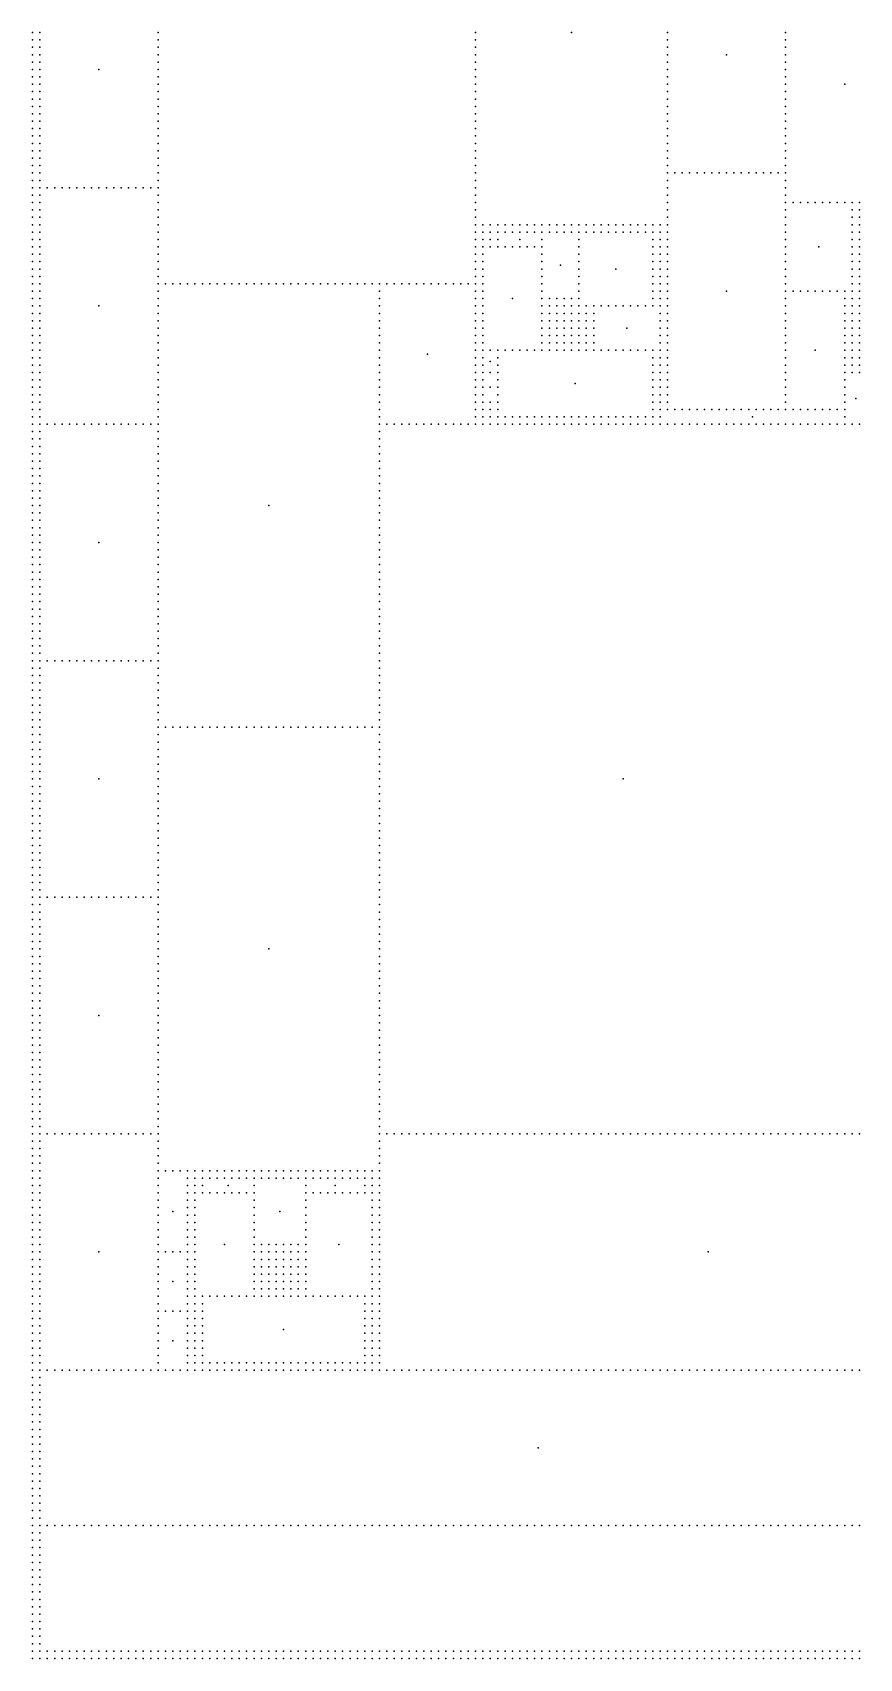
# Model space of a CAD drawing. Header units: metres. Extents: x -50 to 50, y -49 to 49.
# Drawn here: x -50 to -25.11, y -48.95 to 0 of the extents above; entities that cross this region are included whole.
import ezdxf

# ---------------------------------------------------------------- set-up
doc = ezdxf.new("R2010")
doc.units = ezdxf.units.M

msp = doc.modelspace()

# ---------------------------------------------------------------- linework, layer by layer
for p in [(-50, 0), (-49.778, 0), (-46.222, 0), (-36.667, 0), (-33.778, 0), (-30.889, 0), (-27.333, 0), (-50, -0.222), (-50, -0.445), (-49.778, -0.222), (-49.778, -0.445), (-46.222, -0.222), (-46.222, -0.445), (-36.667, -0.222), (-36.667, -0.445), (-30.889, -0.222), (-30.889, -0.445), (-27.333, -0.222), (-27.333, -0.445), (-50, -0.667), (-50, -0.89), (-49.778, -0.667), (-49.778, -0.89), (-46.222, -0.667), (-46.222, -0.89), (-36.667, -0.667), (-36.667, -0.89), (-30.889, -0.667), (-30.889, -0.89), (-29.111, -0.667), (-27.333, -0.667), (-27.333, -0.89), (-50, -1.112), (-50, -1.335), (-49.778, -1.112), (-49.778, -1.335), (-48, -1.112), (-46.222, -1.112), (-46.222, -1.335), (-36.667, -1.112), (-36.667, -1.335), (-30.889, -1.112), (-30.889, -1.335), (-27.333, -1.112), (-27.333, -1.335), (-50, -1.557), (-50, -1.78), (-49.778, -1.557), (-49.778, -1.78), (-46.222, -1.557), (-46.222, -1.78), (-36.667, -1.557), (-36.667, -1.78), (-30.889, -1.557), (-30.889, -1.78), (-27.333, -1.557), (-27.333, -1.78), (-25.556, -1.557), (-50, -2.002), (-50, -2.225), (-49.778, -2.002), (-49.778, -2.225), (-46.222, -2.002), (-46.222, -2.225), (-36.667, -2.002), (-36.667, -2.225), (-30.889, -2.002), (-30.889, -2.225), (-27.333, -2.002), (-27.333, -2.225), (-50, -2.447), (-50, -2.67), (-50, -2.892), (-49.778, -2.447), (-49.778, -2.67), (-49.778, -2.892), (-46.222, -2.447), (-46.222, -2.67), (-46.222, -2.892), (-36.667, -2.447), (-36.667, -2.67), (-36.667, -2.892), (-30.889, -2.447), (-30.889, -2.67), (-30.889, -2.892), (-27.333, -2.447), (-27.333, -2.67), (-27.333, -2.892), (-50, -3.115), (-50, -3.337), (-49.778, -3.115), (-49.778, -3.337), (-46.222, -3.115), (-46.222, -3.337), (-36.667, -3.115), (-36.667, -3.337), (-30.889, -3.115), (-30.889, -3.337), (-27.333, -3.115), (-27.333, -3.337), (-50, -3.56), (-50, -3.782), (-49.778, -3.56), (-49.778, -3.782), (-46.222, -3.56), (-46.222, -3.782), (-36.667, -3.56), (-36.667, -3.782), (-30.889, -3.56), (-30.889, -3.782), (-27.333, -3.56), (-27.333, -3.782), (-50, -4.005), (-50, -4.227), (-49.778, -4.005), (-49.778, -4.227), (-46.222, -4.005), (-46.222, -4.227), (-36.667, -4.005), (-36.667, -4.227), (-30.889, -4.005), (-30.889, -4.227), (-30.667, -4.227), (-30.444, -4.227), (-30.222, -4.227), (-30, -4.227), (-29.778, -4.227), (-29.556, -4.227), (-29.333, -4.227), (-29.111, -4.227), (-28.889, -4.227), (-28.667, -4.227), (-28.444, -4.227), (-28.222, -4.227), (-28, -4.227), (-27.778, -4.227), (-27.556, -4.227), (-27.333, -4.005), (-27.333, -4.227), (-50, -4.45), (-50, -4.672), (-50, -4.895), (-49.778, -4.45), (-49.778, -4.672), (-49.778, -4.895), (-49.556, -4.672), (-49.333, -4.672), (-49.111, -4.672), (-48.889, -4.672), (-48.667, -4.672), (-48.444, -4.672), (-48.222, -4.672), (-48, -4.672), (-47.778, -4.672), (-47.556, -4.672), (-47.333, -4.672), (-47.111, -4.672), (-46.889, -4.672), (-46.667, -4.672), (-46.444, -4.672), (-46.222, -4.45), (-46.222, -4.672), (-46.222, -4.895), (-36.667, -4.45), (-36.667, -4.672), (-36.667, -4.895), (-30.889, -4.45), (-30.889, -4.672), (-30.889, -4.895), (-27.333, -4.45), (-27.333, -4.672), (-27.333, -4.895), (-50, -5.117), (-50, -5.34), (-49.778, -5.117), (-49.778, -5.34), (-46.222, -5.117), (-46.222, -5.34), (-36.667, -5.117), (-36.667, -5.34), (-30.889, -5.117), (-30.889, -5.34), (-27.333, -5.117), (-27.333, -5.34), (-27.111, -5.117), (-26.889, -5.117), (-26.667, -5.117), (-26.444, -5.117), (-26.222, -5.117), (-26, -5.117), (-25.778, -5.117), (-25.556, -5.117), (-25.333, -5.117), (-25.333, -5.34), (-25.111, -5.117), (-25.111, -5.34), (-50, -5.562), (-50, -5.785), (-49.778, -5.562), (-49.778, -5.785), (-46.222, -5.562), (-46.222, -5.785), (-36.667, -5.562), (-36.667, -5.785), (-36.444, -5.785), (-36.222, -5.785), (-36, -5.785), (-35.778, -5.785), (-35.556, -5.785), (-35.333, -5.785), (-35.111, -5.785), (-34.889, -5.785), (-34.667, -5.785), (-34.444, -5.785), (-34.222, -5.785), (-34, -5.785), (-33.778, -5.785), (-33.556, -5.785), (-33.333, -5.785), (-33.111, -5.785), (-32.889, -5.785), (-32.667, -5.785), (-32.444, -5.785), (-32.222, -5.785), (-32, -5.785), (-31.778, -5.785), (-31.556, -5.785), (-31.333, -5.785), (-31.111, -5.785), (-30.889, -5.562), (-30.889, -5.785), (-27.333, -5.562), (-27.333, -5.785), (-25.333, -5.562), (-25.333, -5.785), (-25.111, -5.562), (-25.111, -5.785), (-50, -6.007), (-50, -6.229), (-49.778, -6.007), (-49.778, -6.229), (-46.222, -6.007), (-46.222, -6.229), (-36.667, -6.007), (-36.667, -6.229), (-36.444, -6.007), (-36.444, -6.229), (-36.222, -6.007), (-36.222, -6.229), (-36, -6.007), (-36, -6.229), (-35.778, -6.007), (-35.556, -6.007), (-35.333, -6.007), (-35.333, -6.229), (-35.111, -6.007), (-34.889, -6.007), (-34.667, -6.007), (-34.667, -6.229), (-34.444, -6.007), (-34.222, -6.007), (-34, -6.007), (-33.778, -6.007), (-33.556, -6.007), (-33.556, -6.229), (-33.333, -6.007), (-33.111, -6.007), (-32.889, -6.007), (-32.667, -6.007), (-32.444, -6.007), (-32.222, -6.007), (-32, -6.007), (-31.778, -6.007), (-31.556, -6.007), (-31.333, -6.007), (-31.333, -6.229), (-31.111, -6.007), (-31.111, -6.229), (-30.889, -6.007), (-30.889, -6.229), (-27.333, -6.007), (-27.333, -6.229), (-25.333, -6.007), (-25.333, -6.229), (-25.111, -6.007), (-25.111, -6.229), (-50, -6.452), (-50, -6.674), (-49.778, -6.452), (-49.778, -6.674), (-46.222, -6.452), (-46.222, -6.674), (-36.667, -6.452), (-36.667, -6.674), (-36.444, -6.452), (-36.444, -6.674), (-36.222, -6.452), (-36, -6.452), (-35.778, -6.452), (-35.556, -6.452), (-35.333, -6.452), (-35.111, -6.452), (-34.889, -6.452), (-34.667, -6.452), (-34.667, -6.674), (-33.556, -6.452), (-33.556, -6.674), (-31.333, -6.452), (-31.333, -6.674), (-31.111, -6.452), (-31.111, -6.674), (-30.889, -6.452), (-30.889, -6.674), (-27.333, -6.452), (-27.333, -6.674), (-26.333, -6.452), (-25.333, -6.452), (-25.333, -6.674), (-25.111, -6.452), (-25.111, -6.674), (-50, -6.897), (-50, -7.119), (-50, -7.342), (-49.778, -6.897), (-49.778, -7.119), (-49.778, -7.342), (-46.222, -6.897), (-46.222, -7.119), (-46.222, -7.342), (-36.667, -6.897), (-36.667, -7.119), (-36.667, -7.342), (-36.444, -6.897), (-36.444, -7.119), (-36.444, -7.342), (-34.667, -6.897), (-34.667, -7.119), (-34.667, -7.342), (-34.111, -7.008), (-33.556, -6.897), (-33.556, -7.119), (-33.556, -7.342), (-32.444, -7.119), (-31.333, -6.897), (-31.333, -7.119), (-31.333, -7.342), (-31.111, -6.897), (-31.111, -7.119), (-31.111, -7.342), (-30.889, -6.897), (-30.889, -7.119), (-30.889, -7.342), (-27.333, -6.897), (-27.333, -7.119), (-27.333, -7.342), (-25.333, -6.897), (-25.333, -7.119), (-25.333, -7.342), (-25.111, -6.897), (-25.111, -7.119), (-25.111, -7.342), (-50, -7.564), (-50, -7.787), (-49.778, -7.564), (-49.778, -7.787), (-46.222, -7.564), (-46.222, -7.787), (-46, -7.564), (-45.778, -7.564), (-45.556, -7.564), (-45.333, -7.564), (-45.111, -7.564), (-44.889, -7.564), (-44.667, -7.564), (-44.444, -7.564), (-44.222, -7.564), (-44, -7.564), (-43.778, -7.564), (-43.556, -7.564), (-43.333, -7.564), (-43.111, -7.564), (-42.889, -7.564), (-42.667, -7.564), (-42.444, -7.564), (-42.222, -7.564), (-42, -7.564), (-41.778, -7.564), (-41.556, -7.564), (-41.333, -7.564), (-41.111, -7.564), (-40.889, -7.564), (-40.667, -7.564), (-40.444, -7.564), (-40.222, -7.564), (-40, -7.564), (-39.778, -7.564), (-39.556, -7.564), (-39.556, -7.787), (-39.333, -7.564), (-39.111, -7.564), (-38.889, -7.564), (-38.667, -7.564), (-38.444, -7.564), (-38.222, -7.564), (-38, -7.564), (-37.778, -7.564), (-37.556, -7.564), (-37.333, -7.564), (-37.111, -7.564), (-36.889, -7.564), (-36.667, -7.564), (-36.667, -7.787), (-36.444, -7.564), (-36.444, -7.787), (-34.667, -7.564), (-34.667, -7.787), (-33.556, -7.564), (-33.556, -7.787), (-31.333, -7.564), (-31.333, -7.787), (-31.111, -7.564), (-31.111, -7.787), (-30.889, -7.564), (-30.889, -7.787), (-29.111, -7.787), (-27.333, -7.564), (-27.333, -7.787), (-27.111, -7.787), (-26.889, -7.787), (-26.667, -7.787), (-26.444, -7.787), (-26.222, -7.787), (-26, -7.787), (-25.778, -7.787), (-25.556, -7.787), (-25.333, -7.564), (-25.333, -7.787), (-25.111, -7.564), (-25.111, -7.787), (-50, -8.009), (-50, -8.232), (-49.778, -8.009), (-49.778, -8.232), (-48, -8.232), (-46.222, -8.009), (-46.222, -8.232), (-39.556, -8.009), (-39.556, -8.232), (-36.667, -8.009), (-36.667, -8.232), (-36.444, -8.009), (-36.444, -8.232), (-35.556, -8.009), (-34.667, -8.009), (-34.667, -8.232), (-34.444, -8.009), (-34.444, -8.232), (-34.222, -8.009), (-34.222, -8.232), (-34, -8.009), (-34, -8.232), (-33.778, -8.009), (-33.778, -8.232), (-33.556, -8.009), (-33.556, -8.232), (-33.333, -8.232), (-33.111, -8.232), (-32.889, -8.232), (-32.667, -8.232), (-32.444, -8.232), (-32.222, -8.232), (-32, -8.232), (-31.778, -8.232), (-31.556, -8.232), (-31.333, -8.009), (-31.333, -8.232), (-31.111, -8.009), (-31.111, -8.232), (-30.889, -8.009), (-30.889, -8.232), (-27.333, -8.009), (-27.333, -8.232), (-25.556, -8.009), (-25.556, -8.232), (-25.333, -8.009), (-25.333, -8.232), (-25.111, -8.009), (-25.111, -8.232), (-50, -8.454), (-50, -8.677), (-49.778, -8.454), (-49.778, -8.677), (-46.222, -8.454), (-46.222, -8.677), (-39.556, -8.454), (-39.556, -8.677), (-36.667, -8.454), (-36.667, -8.677), (-36.444, -8.454), (-36.444, -8.677), (-34.667, -8.454), (-34.667, -8.677), (-34.444, -8.454), (-34.444, -8.677), (-34.222, -8.454), (-34.222, -8.677), (-34, -8.454), (-34, -8.677), (-33.778, -8.454), (-33.778, -8.677), (-33.556, -8.454), (-33.556, -8.677), (-33.333, -8.454), (-33.333, -8.677), (-33.111, -8.454), (-33.111, -8.677), (-31.111, -8.454), (-31.111, -8.677), (-30.889, -8.454), (-30.889, -8.677), (-27.333, -8.454), (-27.333, -8.677), (-25.556, -8.454), (-25.556, -8.677), (-25.333, -8.454), (-25.333, -8.677), (-25.111, -8.454), (-25.111, -8.677), (-50, -8.899), (-50, -9.122), (-49.778, -8.899), (-49.778, -9.122), (-46.222, -8.899), (-46.222, -9.122), (-39.556, -8.899), (-39.556, -9.122), (-36.667, -8.899), (-36.667, -9.122), (-36.444, -8.899), (-36.444, -9.122), (-34.667, -8.899), (-34.667, -9.122), (-34.444, -8.899), (-34.444, -9.122), (-34.222, -8.899), (-34.222, -9.122), (-34, -8.899), (-34, -9.122), (-33.778, -8.899), (-33.778, -9.122), (-33.556, -8.899), (-33.556, -9.122), (-33.333, -8.899), (-33.333, -9.122), (-33.111, -8.899), (-33.111, -9.122), (-32.111, -8.899), (-31.111, -8.899), (-31.111, -9.122), (-30.889, -8.899), (-30.889, -9.122), (-27.333, -8.899), (-27.333, -9.122), (-25.556, -8.899), (-25.556, -9.122), (-25.333, -8.899), (-25.333, -9.122), (-25.111, -8.899), (-25.111, -9.122), (-50, -9.344), (-50, -9.567), (-50, -9.789), (-49.778, -9.344), (-49.778, -9.567), (-49.778, -9.789), (-46.222, -9.344), (-46.222, -9.567), (-46.222, -9.789), (-39.556, -9.344), (-39.556, -9.567), (-39.556, -9.789), (-38.111, -9.678), (-36.667, -9.344), (-36.667, -9.567), (-36.667, -9.789), (-36.444, -9.344), (-36.444, -9.567), (-36.444, -9.789), (-36.222, -9.567), (-36, -9.567), (-36, -9.789), (-35.778, -9.567), (-35.556, -9.567), (-35.333, -9.567), (-35.111, -9.567), (-34.889, -9.567), (-34.667, -9.344), (-34.667, -9.567), (-34.444, -9.344), (-34.444, -9.567), (-34.222, -9.344), (-34.222, -9.567), (-34, -9.344), (-34, -9.567), (-33.778, -9.344), (-33.778, -9.567), (-33.556, -9.344), (-33.556, -9.567), (-33.333, -9.344), (-33.333, -9.567), (-33.111, -9.344), (-33.111, -9.567), (-32.889, -9.567), (-32.667, -9.567), (-32.444, -9.567), (-32.222, -9.567), (-32, -9.567), (-31.778, -9.567), (-31.556, -9.567), (-31.333, -9.567), (-31.333, -9.789), (-31.111, -9.344), (-31.111, -9.567), (-31.111, -9.789), (-30.889, -9.344), (-30.889, -9.567), (-30.889, -9.789), (-27.333, -9.344), (-27.333, -9.567), (-27.333, -9.789), (-26.444, -9.567), (-25.556, -9.344), (-25.556, -9.567), (-25.556, -9.789), (-25.333, -9.344), (-25.333, -9.567), (-25.333, -9.789), (-25.111, -9.344), (-25.111, -9.567), (-25.111, -9.789), (-50, -10.012), (-50, -10.234), (-49.778, -10.012), (-49.778, -10.234), (-46.222, -10.012), (-46.222, -10.234), (-39.556, -10.012), (-39.556, -10.234), (-36.667, -10.012), (-36.667, -10.234), (-36.444, -10.012), (-36.444, -10.234), (-36.222, -9.9), (-36.222, -10.234), (-36, -10.012), (-36, -10.234), (-31.333, -10.012), (-31.333, -10.234), (-31.111, -10.012), (-31.111, -10.234), (-30.889, -10.012), (-30.889, -10.234), (-27.333, -10.012), (-27.333, -10.234), (-25.556, -10.012), (-25.556, -10.234), (-25.333, -10.012), (-25.333, -10.234), (-25.111, -10.012), (-25.111, -10.234), (-50, -10.457), (-50, -10.679), (-49.778, -10.457), (-49.778, -10.679), (-46.222, -10.457), (-46.222, -10.679), (-39.556, -10.457), (-39.556, -10.679), (-36.667, -10.457), (-36.667, -10.679), (-36.444, -10.457), (-36.444, -10.679), (-36.222, -10.679), (-36, -10.457), (-36, -10.679), (-33.667, -10.568), (-31.333, -10.457), (-31.333, -10.679), (-31.111, -10.457), (-31.111, -10.679), (-30.889, -10.457), (-30.889, -10.679), (-27.333, -10.457), (-27.333, -10.679), (-25.556, -10.457), (-25.556, -10.679), (-50, -10.902), (-50, -11.124), (-49.778, -10.902), (-49.778, -11.124), (-46.222, -10.902), (-46.222, -11.124), (-39.556, -10.902), (-39.556, -11.124), (-36.667, -10.902), (-36.667, -11.124), (-36.444, -10.902), (-36.444, -11.124), (-36.222, -11.124), (-36, -10.902), (-36, -11.124), (-31.333, -10.902), (-31.333, -11.124), (-31.111, -10.902), (-31.111, -11.124), (-30.889, -10.902), (-30.889, -11.124), (-27.333, -10.902), (-27.333, -11.124), (-25.556, -10.902), (-25.556, -11.124), (-25.222, -11.013), (-50, -11.347), (-50, -11.569), (-49.778, -11.347), (-49.778, -11.569), (-46.222, -11.347), (-46.222, -11.569), (-39.556, -11.347), (-39.556, -11.569), (-36.667, -11.347), (-36.667, -11.569), (-36.444, -11.347), (-36.444, -11.569), (-36.222, -11.347), (-36.222, -11.569), (-36, -11.347), (-36, -11.569), (-35.778, -11.569), (-35.556, -11.569), (-35.333, -11.569), (-35.111, -11.569), (-34.889, -11.569), (-34.667, -11.569), (-34.444, -11.569), (-34.222, -11.569), (-34, -11.569), (-33.778, -11.569), (-33.556, -11.569), (-33.333, -11.569), (-33.111, -11.569), (-32.889, -11.569), (-32.667, -11.569), (-32.444, -11.569), (-32.222, -11.569), (-32, -11.569), (-31.778, -11.569), (-31.556, -11.569), (-31.333, -11.347), (-31.333, -11.569), (-31.111, -11.347), (-31.111, -11.569), (-30.889, -11.347), (-30.667, -11.347), (-30.444, -11.347), (-30.222, -11.347), (-30, -11.347), (-29.778, -11.347), (-29.556, -11.347), (-29.333, -11.347), (-29.111, -11.347), (-28.889, -11.347), (-28.667, -11.347), (-28.444, -11.347), (-28.333, -11.569), (-28.222, -11.347), (-28, -11.347), (-27.778, -11.347), (-27.556, -11.347), (-27.333, -11.347), (-27.111, -11.347), (-26.889, -11.347), (-26.667, -11.347), (-26.444, -11.347), (-26.222, -11.347), (-26, -11.347), (-25.778, -11.347), (-25.556, -11.347), (-25.556, -11.569), (-50, -11.792), (-50, -12.014), (-49.778, -11.792), (-49.778, -12.014), (-49.556, -11.792), (-49.333, -11.792), (-49.111, -11.792), (-48.889, -11.792), (-48.667, -11.792), (-48.444, -11.792), (-48.222, -11.792), (-48, -11.792), (-47.778, -11.792), (-47.556, -11.792), (-47.333, -11.792), (-47.111, -11.792), (-46.889, -11.792), (-46.667, -11.792), (-46.444, -11.792), (-46.222, -11.792), (-46.222, -12.014), (-39.556, -11.792), (-39.556, -12.014), (-39.333, -11.792), (-39.111, -11.792), (-38.889, -11.792), (-38.667, -11.792), (-38.444, -11.792), (-38.222, -11.792), (-38, -11.792), (-37.778, -11.792), (-37.556, -11.792), (-37.333, -11.792), (-37.111, -11.792), (-36.889, -11.792), (-36.667, -11.792), (-36.444, -11.792), (-36.222, -11.792), (-36, -11.792), (-35.778, -11.792), (-35.556, -11.792), (-35.333, -11.792), (-35.111, -11.792), (-34.889, -11.792), (-34.667, -11.792), (-34.444, -11.792), (-34.222, -11.792), (-34, -11.792), (-33.778, -11.792), (-33.556, -11.792), (-33.333, -11.792), (-33.111, -11.792), (-32.889, -11.792), (-32.667, -11.792), (-32.444, -11.792), (-32.222, -11.792), (-32, -11.792), (-31.778, -11.792), (-31.556, -11.792), (-31.333, -11.792), (-31.111, -11.792), (-30.889, -11.792), (-30.667, -11.792), (-30.444, -11.792), (-30.222, -11.792), (-30, -11.792), (-29.778, -11.792), (-29.556, -11.792), (-29.333, -11.792), (-29.111, -11.792), (-28.889, -11.792), (-28.667, -11.792), (-28.444, -11.792), (-28.222, -11.792), (-28, -11.792), (-27.778, -11.792), (-27.556, -11.792), (-27.333, -11.792), (-27.111, -11.792), (-26.889, -11.792), (-26.667, -11.792), (-26.444, -11.792), (-26.222, -11.792), (-26, -11.792), (-25.778, -11.792), (-25.556, -11.792), (-25.333, -11.792), (-25.111, -11.792), (-50, -12.236), (-50, -12.459), (-50, -12.681), (-49.778, -12.236), (-49.778, -12.459), (-49.778, -12.681), (-46.222, -12.236), (-46.222, -12.459), (-46.222, -12.681), (-39.556, -12.236), (-39.556, -12.459), (-39.556, -12.681), (-50, -12.904), (-50, -13.126), (-49.778, -12.904), (-49.778, -13.126), (-46.222, -12.904), (-46.222, -13.126), (-39.556, -12.904), (-39.556, -13.126), (-50, -13.349), (-50, -13.571), (-49.778, -13.349), (-49.778, -13.571), (-46.222, -13.349), (-46.222, -13.571), (-39.556, -13.349), (-39.556, -13.571), (-50, -13.794), (-50, -14.016), (-49.778, -13.794), (-49.778, -14.016), (-46.222, -13.794), (-46.222, -14.016), (-39.556, -13.794), (-39.556, -14.016), (-50, -14.239), (-50, -14.461), (-49.778, -14.239), (-49.778, -14.461), (-46.222, -14.239), (-46.222, -14.461), (-42.889, -14.239), (-39.556, -14.239), (-39.556, -14.461), (-50, -14.684), (-50, -14.906), (-50, -15.129), (-49.778, -14.684), (-49.778, -14.906), (-49.778, -15.129), (-46.222, -14.684), (-46.222, -14.906), (-46.222, -15.129), (-39.556, -14.684), (-39.556, -14.906), (-39.556, -15.129), (-50, -15.351), (-50, -15.574), (-49.778, -15.351), (-49.778, -15.574), (-48, -15.351), (-46.222, -15.351), (-46.222, -15.574), (-39.556, -15.351), (-39.556, -15.574), (-50, -15.796), (-50, -16.019), (-49.778, -15.796), (-49.778, -16.019), (-46.222, -15.796), (-46.222, -16.019), (-39.556, -15.796), (-39.556, -16.019), (-50, -16.241), (-50, -16.464), (-49.778, -16.241), (-49.778, -16.464), (-46.222, -16.241), (-46.222, -16.464), (-39.556, -16.241), (-39.556, -16.464), (-50, -16.686), (-50, -16.909), (-50, -17.131), (-49.778, -16.686), (-49.778, -16.909), (-49.778, -17.131), (-46.222, -16.686), (-46.222, -16.909), (-46.222, -17.131), (-39.556, -16.686), (-39.556, -16.909), (-39.556, -17.131), (-50, -17.354), (-50, -17.576), (-49.778, -17.354), (-49.778, -17.576), (-46.222, -17.354), (-46.222, -17.576), (-39.556, -17.354), (-39.556, -17.576), (-50, -17.799), (-50, -18.021), (-49.778, -17.799), (-49.778, -18.021), (-46.222, -17.799), (-46.222, -18.021), (-39.556, -17.799), (-39.556, -18.021), (-50, -18.244), (-50, -18.466), (-49.778, -18.244), (-49.778, -18.466), (-46.222, -18.244), (-46.222, -18.466), (-39.556, -18.244), (-39.556, -18.466), (-50, -18.688), (-50, -18.911), (-49.778, -18.688), (-49.778, -18.911), (-49.556, -18.911), (-49.333, -18.911), (-49.111, -18.911), (-48.889, -18.911), (-48.667, -18.911), (-48.444, -18.911), (-48.222, -18.911), (-48, -18.911), (-47.778, -18.911), (-47.556, -18.911), (-47.333, -18.911), (-47.111, -18.911), (-46.889, -18.911), (-46.667, -18.911), (-46.444, -18.911), (-46.222, -18.688), (-46.222, -18.911), (-39.556, -18.688), (-39.556, -18.911), (-50, -19.133), (-50, -19.356), (-50, -19.578), (-49.778, -19.133), (-49.778, -19.356), (-49.778, -19.578), (-46.222, -19.133), (-46.222, -19.356), (-46.222, -19.578), (-39.556, -19.133), (-39.556, -19.356), (-39.556, -19.578), (-50, -19.801), (-50, -20.023), (-49.778, -19.801), (-49.778, -20.023), (-46.222, -19.801), (-46.222, -20.023), (-39.556, -19.801), (-39.556, -20.023), (-50, -20.246), (-50, -20.468), (-49.778, -20.246), (-49.778, -20.468), (-46.222, -20.246), (-46.222, -20.468), (-39.556, -20.246), (-39.556, -20.468), (-50, -20.691), (-50, -20.913), (-49.778, -20.691), (-49.778, -20.913), (-46.222, -20.691), (-46.222, -20.913), (-46, -20.913), (-45.778, -20.913), (-45.556, -20.913), (-45.333, -20.913), (-45.111, -20.913), (-44.889, -20.913), (-44.667, -20.913), (-44.444, -20.913), (-44.222, -20.913), (-44, -20.913), (-43.778, -20.913), (-43.556, -20.913), (-43.333, -20.913), (-43.111, -20.913), (-42.889, -20.913), (-42.667, -20.913), (-42.444, -20.913), (-42.222, -20.913), (-42, -20.913), (-41.778, -20.913), (-41.556, -20.913), (-41.333, -20.913), (-41.111, -20.913), (-40.889, -20.913), (-40.667, -20.913), (-40.444, -20.913), (-40.222, -20.913), (-40, -20.913), (-39.778, -20.913), (-39.556, -20.691), (-39.556, -20.913), (-50, -21.136), (-50, -21.358), (-49.778, -21.136), (-49.778, -21.358), (-46.222, -21.136), (-46.222, -21.358), (-39.556, -21.136), (-39.556, -21.358), (-50, -21.581), (-50, -21.803), (-49.778, -21.581), (-49.778, -21.803), (-46.222, -21.581), (-46.222, -21.803), (-39.556, -21.581), (-39.556, -21.803), (-50, -22.026), (-50, -22.248), (-50, -22.471), (-49.778, -22.026), (-49.778, -22.248), (-49.778, -22.471), (-48, -22.471), (-46.222, -22.026), (-46.222, -22.248), (-46.222, -22.471), (-39.556, -22.026), (-39.556, -22.248), (-39.556, -22.471), (-32.222, -22.471), (-50, -22.693), (-50, -22.916), (-49.778, -22.693), (-49.778, -22.916), (-46.222, -22.693), (-46.222, -22.916), (-39.556, -22.693), (-39.556, -22.916), (-50, -23.138), (-50, -23.361), (-49.778, -23.138), (-49.778, -23.361), (-46.222, -23.138), (-46.222, -23.361), (-39.556, -23.138), (-39.556, -23.361), (-50, -23.583), (-50, -23.806), (-49.778, -23.583), (-49.778, -23.806), (-46.222, -23.583), (-46.222, -23.806), (-39.556, -23.583), (-39.556, -23.806), (-50, -24.028), (-50, -24.251), (-50, -24.473), (-49.778, -24.028), (-49.778, -24.251), (-49.778, -24.473), (-46.222, -24.028), (-46.222, -24.251), (-46.222, -24.473), (-39.556, -24.028), (-39.556, -24.251), (-39.556, -24.473), (-50, -24.695), (-50, -24.918), (-49.778, -24.695), (-49.778, -24.918), (-46.222, -24.695), (-46.222, -24.918), (-39.556, -24.695), (-39.556, -24.918), (-50, -25.14), (-50, -25.363), (-49.778, -25.14), (-49.778, -25.363), (-46.222, -25.14), (-46.222, -25.363), (-39.556, -25.14), (-39.556, -25.363), (-50, -25.585), (-50, -25.808), (-49.778, -25.585), (-49.778, -25.808), (-46.222, -25.585), (-46.222, -25.808), (-39.556, -25.585), (-39.556, -25.808), (-50, -26.03), (-50, -26.253), (-49.778, -26.03), (-49.778, -26.253), (-49.556, -26.03), (-49.333, -26.03), (-49.111, -26.03), (-48.889, -26.03), (-48.667, -26.03), (-48.444, -26.03), (-48.222, -26.03), (-48, -26.03), (-47.778, -26.03), (-47.556, -26.03), (-47.333, -26.03), (-47.111, -26.03), (-46.889, -26.03), (-46.667, -26.03), (-46.444, -26.03), (-46.222, -26.03), (-46.222, -26.253), (-39.556, -26.03), (-39.556, -26.253), (-50, -26.475), (-50, -26.698), (-50, -26.92), (-49.778, -26.475), (-49.778, -26.698), (-49.778, -26.92), (-46.222, -26.475), (-46.222, -26.698), (-46.222, -26.92), (-39.556, -26.475), (-39.556, -26.698), (-39.556, -26.92), (-50, -27.143), (-50, -27.365), (-49.778, -27.143), (-49.778, -27.365), (-46.222, -27.143), (-46.222, -27.365), (-39.556, -27.143), (-39.556, -27.365), (-50, -27.588), (-50, -27.81), (-49.778, -27.588), (-49.778, -27.81), (-46.222, -27.588), (-46.222, -27.81), (-42.889, -27.588), (-39.556, -27.588), (-39.556, -27.81), (-50, -28.033), (-50, -28.255), (-49.778, -28.033), (-49.778, -28.255), (-46.222, -28.033), (-46.222, -28.255), (-39.556, -28.033), (-39.556, -28.255), (-50, -28.478), (-50, -28.7), (-49.778, -28.478), (-49.778, -28.7), (-46.222, -28.478), (-46.222, -28.7), (-39.556, -28.478), (-39.556, -28.7), (-50, -28.923), (-50, -29.145), (-50, -29.368), (-49.778, -28.923), (-49.778, -29.145), (-49.778, -29.368), (-46.222, -28.923), (-46.222, -29.145), (-46.222, -29.368), (-39.556, -28.923), (-39.556, -29.145), (-39.556, -29.368), (-50, -29.59), (-50, -29.813), (-49.778, -29.59), (-49.778, -29.813), (-48, -29.59), (-46.222, -29.59), (-46.222, -29.813), (-39.556, -29.59), (-39.556, -29.813), (-50, -30.035), (-50, -30.258), (-49.778, -30.035), (-49.778, -30.258), (-46.222, -30.035), (-46.222, -30.258), (-39.556, -30.035), (-39.556, -30.258), (-50, -30.48), (-50, -30.702), (-49.778, -30.48), (-49.778, -30.702), (-46.222, -30.48), (-46.222, -30.702), (-39.556, -30.48), (-39.556, -30.702), (-50, -30.925), (-50, -31.147), (-49.778, -30.925), (-49.778, -31.147), (-46.222, -30.925), (-46.222, -31.147), (-39.556, -30.925), (-39.556, -31.147), (-50, -31.37), (-50, -31.592), (-49.778, -31.37), (-49.778, -31.592), (-46.222, -31.37), (-46.222, -31.592), (-39.556, -31.37), (-39.556, -31.592), (-50, -31.815), (-50, -32.037), (-50, -32.26), (-49.778, -31.815), (-49.778, -32.037), (-49.778, -32.26), (-46.222, -31.815), (-46.222, -32.037), (-46.222, -32.26), (-39.556, -31.815), (-39.556, -32.037), (-39.556, -32.26), (-50, -32.482), (-50, -32.705), (-49.778, -32.482), (-49.778, -32.705), (-46.222, -32.482), (-46.222, -32.705), (-39.556, -32.482), (-39.556, -32.705), (-50, -32.927), (-50, -33.15), (-49.778, -32.927), (-49.778, -33.15), (-49.556, -33.15), (-49.333, -33.15), (-49.111, -33.15), (-48.889, -33.15), (-48.667, -33.15), (-48.444, -33.15), (-48.222, -33.15), (-48, -33.15), (-47.778, -33.15), (-47.556, -33.15), (-47.333, -33.15), (-47.111, -33.15), (-46.889, -33.15), (-46.667, -33.15), (-46.444, -33.15), (-46.222, -32.927), (-46.222, -33.15), (-39.556, -32.927), (-39.556, -33.15), (-39.333, -33.15), (-39.111, -33.15), (-38.889, -33.15), (-38.667, -33.15), (-38.444, -33.15), (-38.222, -33.15), (-38, -33.15), (-37.778, -33.15), (-37.556, -33.15), (-37.333, -33.15), (-37.111, -33.15), (-36.889, -33.15), (-36.667, -33.15), (-36.444, -33.15), (-36.222, -33.15), (-36, -33.15), (-35.778, -33.15), (-35.556, -33.15), (-35.333, -33.15), (-35.111, -33.15), (-34.889, -33.15), (-34.667, -33.15), (-34.444, -33.15), (-34.222, -33.15), (-34, -33.15), (-33.778, -33.15), (-33.556, -33.15), (-33.333, -33.15), (-33.111, -33.15), (-32.889, -33.15), (-32.667, -33.15), (-32.444, -33.15), (-32.222, -33.15), (-32, -33.15), (-31.778, -33.15), (-31.556, -33.15), (-31.333, -33.15), (-31.111, -33.15), (-30.889, -33.15), (-30.667, -33.15), (-30.444, -33.15), (-30.222, -33.15), (-30, -33.15), (-29.778, -33.15), (-29.556, -33.15), (-29.333, -33.15), (-29.111, -33.15), (-28.889, -33.15), (-28.667, -33.15), (-28.444, -33.15), (-28.222, -33.15), (-28, -33.15), (-27.778, -33.15), (-27.556, -33.15), (-27.333, -33.15), (-27.111, -33.15), (-26.889, -33.15), (-26.667, -33.15), (-26.444, -33.15), (-26.222, -33.15), (-26, -33.15), (-25.778, -33.15), (-25.556, -33.15), (-25.333, -33.15), (-25.111, -33.15), (-50, -33.372), (-50, -33.595), (-49.778, -33.372), (-49.778, -33.595), (-46.222, -33.372), (-46.222, -33.595), (-39.556, -33.372), (-39.556, -33.595), (-50, -33.817), (-50, -34.04), (-50, -34.262), (-49.778, -33.817), (-49.778, -34.04), (-49.778, -34.262), (-46.222, -33.817), (-46.222, -34.04), (-46.222, -34.262), (-46, -34.262), (-45.778, -34.262), (-45.556, -34.262), (-45.333, -34.262), (-45.111, -34.262), (-44.889, -34.262), (-44.667, -34.262), (-44.444, -34.262), (-44.222, -34.262), (-44, -34.262), (-43.778, -34.262), (-43.556, -34.262), (-43.333, -34.262), (-43.111, -34.262), (-42.889, -34.262), (-42.667, -34.262), (-42.444, -34.262), (-42.222, -34.262), (-42, -34.262), (-41.778, -34.262), (-41.556, -34.262), (-41.333, -34.262), (-41.111, -34.262), (-40.889, -34.262), (-40.667, -34.262), (-40.444, -34.262), (-40.222, -34.262), (-40, -34.262), (-39.778, -34.262), (-39.556, -33.817), (-39.556, -34.04), (-39.556, -34.262), (-50, -34.485), (-50, -34.707), (-49.778, -34.485), (-49.778, -34.707), (-46.222, -34.485), (-46.222, -34.707), (-45.333, -34.485), (-45.333, -34.707), (-45.111, -34.485), (-45.111, -34.707), (-44.889, -34.485), (-44.889, -34.707), (-44.667, -34.485), (-44.444, -34.485), (-44.222, -34.485), (-44.111, -34.707), (-44, -34.485), (-43.778, -34.485), (-43.556, -34.485), (-43.333, -34.485), (-43.333, -34.707), (-43.111, -34.485), (-42.889, -34.485), (-42.667, -34.485), (-42.444, -34.485), (-42.222, -34.485), (-42, -34.485), (-41.778, -34.485), (-41.778, -34.707), (-41.556, -34.485), (-41.333, -34.485), (-41.111, -34.485), (-40.889, -34.485), (-40.889, -34.707), (-40.667, -34.485), (-40.444, -34.485), (-40.222, -34.485), (-40, -34.485), (-40, -34.707), (-39.778, -34.485), (-39.778, -34.707), (-39.556, -34.485), (-39.556, -34.707), (-50, -34.93), (-50, -35.152), (-49.778, -34.93), (-49.778, -35.152), (-46.222, -34.93), (-46.222, -35.152), (-45.333, -34.93), (-45.333, -35.152), (-45.111, -34.93), (-45.111, -35.152), (-44.889, -34.93), (-44.667, -34.93), (-44.444, -34.93), (-44.222, -34.93), (-44, -34.93), (-43.778, -34.93), (-43.556, -34.93), (-43.333, -34.93), (-43.333, -35.152), (-41.778, -34.93), (-41.778, -35.152), (-41.556, -34.93), (-41.333, -34.93), (-41.111, -34.93), (-40.889, -34.93), (-40.667, -34.93), (-40.444, -34.93), (-40.222, -34.93), (-40, -34.93), (-39.778, -34.93), (-39.778, -35.152), (-39.556, -34.93), (-39.556, -35.152), (-50, -35.375), (-50, -35.597), (-49.778, -35.375), (-49.778, -35.597), (-46.222, -35.375), (-46.222, -35.597), (-45.778, -35.486), (-45.333, -35.375), (-45.333, -35.597), (-45.111, -35.375), (-45.111, -35.597), (-43.333, -35.375), (-43.333, -35.597), (-42.556, -35.486), (-41.778, -35.375), (-41.778, -35.597), (-39.778, -35.375), (-39.778, -35.597), (-39.556, -35.375), (-39.556, -35.597), (-50, -35.82), (-50, -36.042), (-49.778, -35.82), (-49.778, -36.042), (-46.222, -35.82), (-46.222, -36.042), (-45.333, -35.82), (-45.333, -36.042), (-45.111, -35.82), (-45.111, -36.042), (-43.333, -35.82), (-43.333, -36.042), (-41.778, -35.82), (-41.778, -36.042), (-39.778, -35.82), (-39.778, -36.042), (-39.556, -35.82), (-39.556, -36.042), (-50, -36.265), (-50, -36.487), (-50, -36.709), (-49.778, -36.265), (-49.778, -36.487), (-49.778, -36.709), (-48, -36.709), (-46.222, -36.265), (-46.222, -36.487), (-46.222, -36.709), (-46, -36.709), (-45.778, -36.709), (-45.556, -36.709), (-45.333, -36.265), (-45.333, -36.487), (-45.333, -36.709), (-45.111, -36.265), (-45.111, -36.487), (-45.111, -36.709), (-44.222, -36.487), (-43.333, -36.265), (-43.333, -36.487), (-43.333, -36.709), (-43.111, -36.487), (-42.889, -36.487), (-42.889, -36.709), (-42.667, -36.487), (-42.667, -36.709), (-42.444, -36.487), (-42.444, -36.709), (-42.222, -36.487), (-42.222, -36.709), (-42, -36.487), (-42, -36.709), (-41.778, -36.265), (-41.778, -36.487), (-41.778, -36.709), (-40.778, -36.487), (-39.778, -36.265), (-39.778, -36.487), (-39.778, -36.709), (-39.556, -36.265), (-39.556, -36.487), (-39.556, -36.709), (-29.667, -36.709), (-50, -36.932), (-50, -37.154), (-49.778, -36.932), (-49.778, -37.154), (-46.222, -36.932), (-46.222, -37.154), (-45.333, -36.932), (-45.333, -37.154), (-45.111, -36.932), (-45.111, -37.154), (-43.333, -36.932), (-43.333, -37.154), (-43.111, -36.709), (-43.111, -36.932), (-43.111, -37.154), (-42.889, -36.932), (-42.889, -37.154), (-42.667, -36.932), (-42.667, -37.154), (-42.444, -36.932), (-42.444, -37.154), (-42.222, -36.932), (-42.222, -37.154), (-42, -36.932), (-42, -37.154), (-41.778, -36.932), (-41.778, -37.154), (-39.778, -36.932), (-39.778, -37.154), (-39.556, -36.932), (-39.556, -37.154), (-50, -37.377), (-50, -37.599), (-49.778, -37.377), (-49.778, -37.599), (-46.222, -37.377), (-46.222, -37.599), (-45.778, -37.599), (-45.333, -37.377), (-45.333, -37.599), (-45.111, -37.377), (-45.111, -37.599), (-43.333, -37.377), (-43.333, -37.599), (-43.111, -37.377), (-43.111, -37.599), (-42.889, -37.377), (-42.889, -37.599), (-42.667, -37.377), (-42.667, -37.599), (-42.444, -37.377), (-42.444, -37.599), (-42.222, -37.377), (-42.222, -37.599), (-42, -37.377), (-42, -37.599), (-41.778, -37.377), (-41.778, -37.599), (-39.778, -37.377), (-39.778, -37.599), (-39.556, -37.377), (-39.556, -37.599), (-50, -37.822), (-50, -38.044), (-49.778, -37.822), (-49.778, -38.044), (-46.222, -37.822), (-46.222, -38.044), (-45.333, -37.822), (-45.333, -38.044), (-45.111, -37.822), (-45.111, -38.044), (-44.889, -38.044), (-44.667, -38.044), (-44.444, -38.044), (-44.222, -38.044), (-44, -38.044), (-43.778, -38.044), (-43.556, -38.044), (-43.333, -37.822), (-43.333, -38.044), (-43.111, -37.822), (-43.111, -38.044), (-42.889, -37.822), (-42.889, -38.044), (-42.667, -37.822), (-42.667, -38.044), (-42.444, -37.822), (-42.444, -38.044), (-42.222, -37.822), (-42.222, -38.044), (-42, -37.822), (-42, -38.044), (-41.778, -37.822), (-41.778, -38.044), (-41.556, -38.044), (-41.333, -38.044), (-41.111, -38.044), (-40.889, -38.044), (-40.667, -38.044), (-40.444, -38.044), (-40.222, -38.044), (-40, -38.044), (-39.778, -37.822), (-39.778, -38.044), (-39.556, -37.822), (-39.556, -38.044), (-50, -38.267), (-50, -38.489), (-49.778, -38.267), (-49.778, -38.489), (-46.222, -38.267), (-46.222, -38.489), (-46, -38.489), (-45.778, -38.489), (-45.556, -38.489), (-45.333, -38.267), (-45.333, -38.489), (-45.111, -38.267), (-45.111, -38.489), (-44.889, -38.267), (-44.889, -38.489), (-40, -38.267), (-40, -38.489), (-39.778, -38.267), (-39.778, -38.489), (-39.556, -38.267), (-39.556, -38.489), (-50, -38.712), (-50, -38.934), (-50, -39.157), (-49.778, -38.712), (-49.778, -38.934), (-49.778, -39.157), (-46.222, -38.712), (-46.222, -38.934), (-46.222, -39.157), (-45.333, -38.712), (-45.333, -38.934), (-45.333, -39.157), (-45.111, -38.712), (-45.111, -38.934), (-45.111, -39.157), (-44.889, -38.712), (-44.889, -38.934), (-44.889, -39.157), (-42.444, -39.046), (-40, -38.712), (-40, -38.934), (-40, -39.157), (-39.778, -38.712), (-39.778, -38.934), (-39.778, -39.157), (-39.556, -38.712), (-39.556, -38.934), (-39.556, -39.157), (-50, -39.379), (-50, -39.602), (-49.778, -39.379), (-49.778, -39.602), (-46.222, -39.379), (-46.222, -39.602), (-45.778, -39.379), (-45.333, -39.379), (-45.333, -39.602), (-45.111, -39.379), (-45.111, -39.602), (-44.889, -39.379), (-44.889, -39.602), (-40, -39.379), (-40, -39.602), (-39.778, -39.379), (-39.778, -39.602), (-39.556, -39.379), (-39.556, -39.602), (-50, -39.824), (-50, -40.047), (-49.778, -39.824), (-49.778, -40.047), (-46.222, -39.824), (-46.222, -40.047), (-45.333, -39.824), (-45.333, -40.047), (-45.111, -39.824), (-45.111, -40.047), (-44.889, -39.824), (-44.889, -40.047), (-44.667, -40.047), (-44.444, -40.047), (-44.222, -40.047), (-44, -40.047), (-43.778, -40.047), (-43.556, -40.047), (-43.333, -40.047), (-43.111, -40.047), (-42.889, -40.047), (-42.667, -40.047), (-42.444, -40.047), (-42.222, -40.047), (-42, -40.047), (-41.778, -40.047), (-41.556, -40.047), (-41.333, -40.047), (-41.111, -40.047), (-40.889, -40.047), (-40.667, -40.047), (-40.444, -40.047), (-40.222, -40.047), (-40, -39.824), (-40, -40.047), (-39.778, -39.824), (-39.778, -40.047), (-39.556, -39.824), (-39.556, -40.047), (-50, -40.269), (-50, -40.492), (-49.778, -40.269), (-49.778, -40.492), (-49.556, -40.269), (-49.333, -40.269), (-49.111, -40.269), (-48.889, -40.269), (-48.667, -40.269), (-48.444, -40.269), (-48.222, -40.269), (-48, -40.269), (-47.778, -40.269), (-47.556, -40.269), (-47.333, -40.269), (-47.111, -40.269), (-46.889, -40.269), (-46.667, -40.269), (-46.444, -40.269), (-46.222, -40.269), (-46, -40.269), (-45.778, -40.269), (-45.556, -40.269), (-45.333, -40.269), (-45.111, -40.269), (-44.889, -40.269), (-44.667, -40.269), (-44.444, -40.269), (-44.222, -40.269), (-44, -40.269), (-43.778, -40.269), (-43.556, -40.269), (-43.333, -40.269), (-43.111, -40.269), (-42.889, -40.269), (-42.667, -40.269), (-42.444, -40.269), (-42.222, -40.269), (-42, -40.269), (-41.778, -40.269), (-41.556, -40.269), (-41.333, -40.269), (-41.111, -40.269), (-40.889, -40.269), (-40.667, -40.269), (-40.444, -40.269), (-40.222, -40.269), (-40, -40.269), (-39.778, -40.269), (-39.556, -40.269), (-39.333, -40.269), (-39.111, -40.269), (-38.889, -40.269), (-38.667, -40.269), (-38.444, -40.269), (-38.222, -40.269), (-38, -40.269), (-37.778, -40.269), (-37.556, -40.269), (-37.333, -40.269), (-37.111, -40.269), (-36.889, -40.269), (-36.667, -40.269), (-36.444, -40.269), (-36.222, -40.269), (-36, -40.269), (-35.778, -40.269), (-35.556, -40.269), (-35.333, -40.269), (-35.111, -40.269), (-34.889, -40.269), (-34.667, -40.269), (-34.444, -40.269), (-34.222, -40.269), (-34, -40.269), (-33.778, -40.269), (-33.556, -40.269), (-33.333, -40.269), (-33.111, -40.269), (-32.889, -40.269), (-32.667, -40.269), (-32.444, -40.269), (-32.222, -40.269), (-32, -40.269), (-31.778, -40.269), (-31.556, -40.269), (-31.333, -40.269), (-31.111, -40.269), (-30.889, -40.269), (-30.667, -40.269), (-30.444, -40.269), (-30.222, -40.269), (-30, -40.269), (-29.778, -40.269), (-29.556, -40.269), (-29.333, -40.269), (-29.111, -40.269), (-28.889, -40.269), (-28.667, -40.269), (-28.444, -40.269), (-28.222, -40.269), (-28, -40.269), (-27.778, -40.269), (-27.556, -40.269), (-27.333, -40.269), (-27.111, -40.269), (-26.889, -40.269), (-26.667, -40.269), (-26.444, -40.269), (-26.222, -40.269), (-26, -40.269), (-25.778, -40.269), (-25.556, -40.269), (-25.333, -40.269), (-25.111, -40.269), (-50, -40.714), (-50, -40.937), (-49.778, -40.714), (-49.778, -40.937), (-50, -41.159), (-50, -41.382), (-49.778, -41.159), (-49.778, -41.382), (-50, -41.604), (-50, -41.827), (-50, -42.049), (-49.778, -41.604), (-49.778, -41.827), (-49.778, -42.049), (-50, -42.272), (-50, -42.494), (-49.778, -42.272), (-49.778, -42.494), (-50, -42.716), (-50, -42.939), (-49.778, -42.716), (-49.778, -42.939), (-34.778, -42.605), (-50, -43.161), (-50, -43.384), (-49.778, -43.161), (-49.778, -43.384), (-50, -43.606), (-50, -43.829), (-49.778, -43.606), (-49.778, -43.829), (-50, -44.051), (-50, -44.274), (-50, -44.496), (-49.778, -44.051), (-49.778, -44.274), (-49.778, -44.496), (-50, -44.719), (-50, -44.941), (-49.778, -44.719), (-49.778, -44.941), (-49.556, -44.941), (-49.333, -44.941), (-49.111, -44.941), (-48.889, -44.941), (-48.667, -44.941), (-48.444, -44.941), (-48.222, -44.941), (-48, -44.941), (-47.778, -44.941), (-47.556, -44.941), (-47.333, -44.941), (-47.111, -44.941), (-46.889, -44.941), (-46.667, -44.941), (-46.444, -44.941), (-46.222, -44.941), (-46, -44.941), (-45.778, -44.941), (-45.556, -44.941), (-45.333, -44.941), (-45.111, -44.941), (-44.889, -44.941), (-44.667, -44.941), (-44.444, -44.941), (-44.222, -44.941), (-44, -44.941), (-43.778, -44.941), (-43.556, -44.941), (-43.333, -44.941), (-43.111, -44.941), (-42.889, -44.941), (-42.667, -44.941), (-42.444, -44.941), (-42.222, -44.941), (-42, -44.941), (-41.778, -44.941), (-41.556, -44.941), (-41.333, -44.941), (-41.111, -44.941), (-40.889, -44.941), (-40.667, -44.941), (-40.444, -44.941), (-40.222, -44.941), (-40, -44.941), (-39.778, -44.941), (-39.556, -44.941), (-39.333, -44.941), (-39.111, -44.941), (-38.889, -44.941), (-38.667, -44.941), (-38.444, -44.941), (-38.222, -44.941), (-38, -44.941), (-37.778, -44.941), (-37.556, -44.941), (-37.333, -44.941), (-37.111, -44.941), (-36.889, -44.941), (-36.667, -44.941), (-36.444, -44.941), (-36.222, -44.941), (-36, -44.941), (-35.778, -44.941), (-35.556, -44.941), (-35.333, -44.941), (-35.111, -44.941), (-34.889, -44.941), (-34.667, -44.941), (-34.444, -44.941), (-34.222, -44.941), (-34, -44.941), (-33.778, -44.941), (-33.556, -44.941), (-33.333, -44.941), (-33.111, -44.941), (-32.889, -44.941), (-32.667, -44.941), (-32.444, -44.941), (-32.222, -44.941), (-32, -44.941), (-31.778, -44.941), (-31.556, -44.941), (-31.333, -44.941), (-31.111, -44.941), (-30.889, -44.941), (-30.667, -44.941), (-30.444, -44.941), (-30.222, -44.941), (-30, -44.941), (-29.778, -44.941), (-29.556, -44.941), (-29.333, -44.941), (-29.111, -44.941), (-28.889, -44.941), (-28.667, -44.941), (-28.444, -44.941), (-28.222, -44.941), (-28, -44.941), (-27.778, -44.941), (-27.556, -44.941), (-27.333, -44.941), (-27.111, -44.941), (-26.889, -44.941), (-26.667, -44.941), (-26.444, -44.941), (-26.222, -44.941), (-26, -44.941), (-25.778, -44.941), (-25.556, -44.941), (-25.333, -44.941), (-25.111, -44.941), (-50, -45.164), (-50, -45.386), (-49.778, -45.164), (-49.778, -45.386), (-50, -45.609), (-50, -45.831), (-49.778, -45.609), (-49.778, -45.831), (-50, -46.054), (-50, -46.276), (-50, -46.499), (-49.778, -46.054), (-49.778, -46.276), (-49.778, -46.499), (-50, -46.721), (-50, -46.944), (-49.778, -46.721), (-49.778, -46.944), (-50, -47.166), (-50, -47.389), (-49.778, -47.166), (-49.778, -47.389), (-50, -47.611), (-50, -47.834), (-49.778, -47.611), (-49.778, -47.834), (-50, -48.056), (-50, -48.279), (-49.778, -48.056), (-49.778, -48.279), (-50, -48.501), (-50, -48.723), (-50, -48.946), (-50, -48.946), (-49.778, -48.501), (-49.778, -48.723), (-49.778, -48.946), (-49.556, -48.723), (-49.556, -48.946), (-49.333, -48.723), (-49.333, -48.946), (-49.111, -48.723), (-49.111, -48.946), (-48.889, -48.723), (-48.889, -48.946), (-48.667, -48.723), (-48.667, -48.946), (-48.444, -48.723), (-48.444, -48.946), (-48.222, -48.723), (-48.222, -48.946), (-48, -48.723), (-48, -48.946), (-47.778, -48.723), (-47.778, -48.946), (-47.556, -48.723), (-47.556, -48.946), (-47.333, -48.723), (-47.333, -48.946), (-47.111, -48.723), (-47.111, -48.946), (-46.889, -48.723), (-46.889, -48.946), (-46.667, -48.723), (-46.667, -48.946), (-46.444, -48.723), (-46.444, -48.946), (-46.222, -48.723), (-46.222, -48.946), (-46, -48.723), (-46, -48.946), (-45.778, -48.723), (-45.778, -48.946), (-45.556, -48.723), (-45.556, -48.946), (-45.333, -48.723), (-45.333, -48.946), (-45.111, -48.723), (-45.111, -48.946), (-44.889, -48.723), (-44.889, -48.946), (-44.667, -48.723), (-44.667, -48.946), (-44.444, -48.723), (-44.444, -48.946), (-44.222, -48.723), (-44.222, -48.946), (-44, -48.723), (-44, -48.946), (-43.778, -48.723), (-43.778, -48.946), (-43.556, -48.723), (-43.556, -48.946), (-43.333, -48.723), (-43.333, -48.946), (-43.111, -48.723), (-43.111, -48.946), (-42.889, -48.723), (-42.889, -48.946), (-42.667, -48.723), (-42.667, -48.946), (-42.444, -48.723), (-42.444, -48.946), (-42.222, -48.723), (-42.222, -48.946), (-42, -48.723), (-42, -48.946), (-41.778, -48.723), (-41.778, -48.946), (-41.556, -48.723), (-41.556, -48.946), (-41.333, -48.723), (-41.333, -48.946), (-41.111, -48.723), (-41.111, -48.946), (-40.889, -48.723), (-40.889, -48.946), (-40.667, -48.723), (-40.667, -48.946), (-40.444, -48.723), (-40.444, -48.946), (-40.222, -48.723), (-40.222, -48.946), (-40, -48.723), (-40, -48.946), (-39.778, -48.723), (-39.778, -48.946), (-39.556, -48.723), (-39.556, -48.946), (-39.333, -48.723), (-39.333, -48.946), (-39.111, -48.723), (-39.111, -48.946), (-38.889, -48.723), (-38.889, -48.946), (-38.667, -48.723), (-38.667, -48.946), (-38.444, -48.723), (-38.444, -48.946), (-38.222, -48.723), (-38.222, -48.946), (-38, -48.723), (-38, -48.946), (-37.778, -48.723), (-37.778, -48.946), (-37.556, -48.723), (-37.556, -48.946), (-37.333, -48.723), (-37.333, -48.946), (-37.111, -48.723), (-37.111, -48.946), (-36.889, -48.723), (-36.889, -48.946), (-36.667, -48.723), (-36.667, -48.946), (-36.444, -48.723), (-36.444, -48.946), (-36.222, -48.723), (-36.222, -48.946), (-36, -48.723), (-36, -48.946), (-35.778, -48.723), (-35.778, -48.946), (-35.556, -48.723), (-35.556, -48.946), (-35.333, -48.723), (-35.333, -48.946), (-35.111, -48.723), (-35.111, -48.946), (-34.889, -48.723), (-34.889, -48.946), (-34.667, -48.723), (-34.667, -48.946), (-34.444, -48.723), (-34.444, -48.946), (-34.222, -48.723), (-34.222, -48.946), (-34, -48.723), (-34, -48.946), (-33.778, -48.723), (-33.778, -48.946), (-33.556, -48.723), (-33.556, -48.946), (-33.333, -48.723), (-33.333, -48.946), (-33.111, -48.723), (-33.111, -48.946), (-32.889, -48.723), (-32.889, -48.946), (-32.667, -48.723), (-32.667, -48.946), (-32.444, -48.723), (-32.444, -48.946), (-32.222, -48.723), (-32.222, -48.946), (-32, -48.723), (-32, -48.946), (-31.778, -48.723), (-31.778, -48.946), (-31.556, -48.723), (-31.556, -48.946), (-31.333, -48.723), (-31.333, -48.946), (-31.111, -48.723), (-31.111, -48.946), (-30.889, -48.723), (-30.889, -48.946), (-30.667, -48.723), (-30.667, -48.946), (-30.444, -48.723), (-30.444, -48.946), (-30.222, -48.723), (-30.222, -48.946), (-30, -48.723), (-30, -48.946), (-29.778, -48.723), (-29.778, -48.946), (-29.556, -48.723), (-29.556, -48.946), (-29.333, -48.723), (-29.333, -48.946), (-29.111, -48.723), (-29.111, -48.946), (-28.889, -48.723), (-28.889, -48.946), (-28.667, -48.723), (-28.667, -48.946), (-28.444, -48.723), (-28.444, -48.946), (-28.222, -48.723), (-28.222, -48.946), (-28, -48.723), (-28, -48.946), (-27.778, -48.723), (-27.778, -48.946), (-27.556, -48.723), (-27.556, -48.946), (-27.333, -48.723), (-27.333, -48.946), (-27.111, -48.723), (-27.111, -48.946), (-26.889, -48.723), (-26.889, -48.946), (-26.667, -48.723), (-26.667, -48.946), (-26.444, -48.723), (-26.444, -48.946), (-26.222, -48.723), (-26.222, -48.946), (-26, -48.723), (-26, -48.946), (-25.778, -48.723), (-25.778, -48.946), (-25.556, -48.723), (-25.556, -48.946), (-25.333, -48.723), (-25.333, -48.946), (-25.111, -48.723), (-25.111, -48.946)]:
    msp.add_point(p)

doc.saveas('drawing.dxf')
